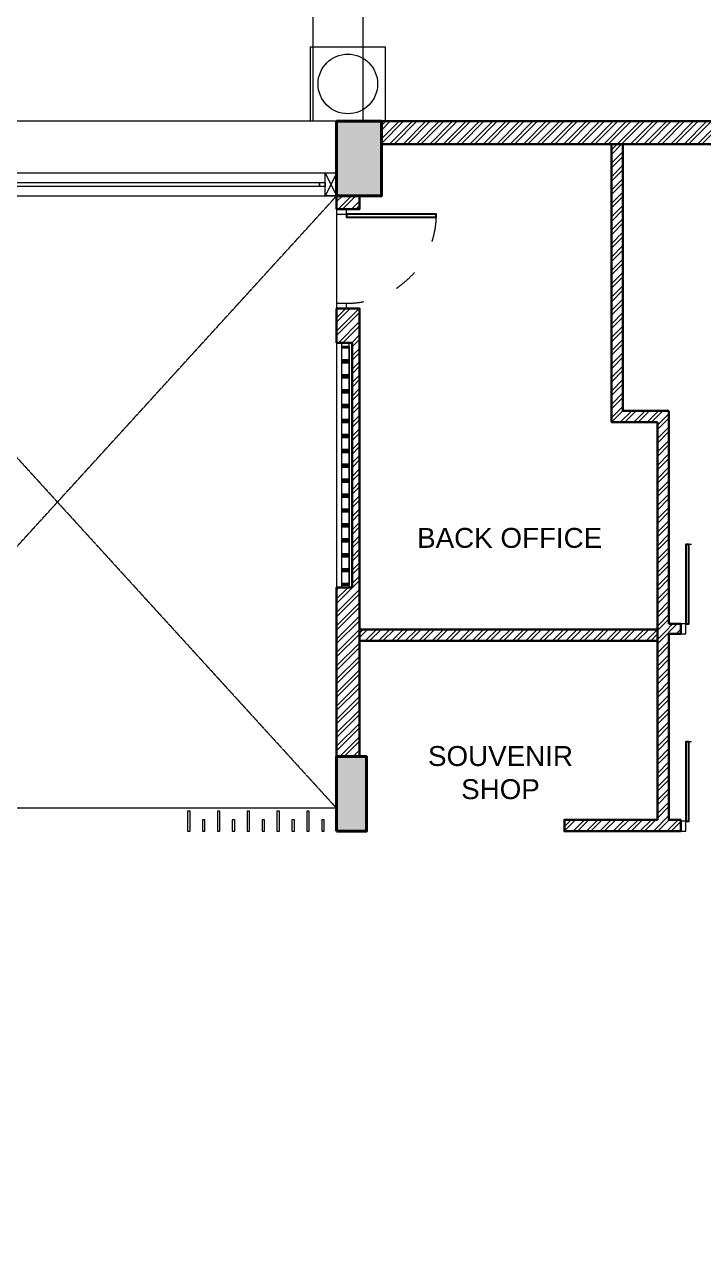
# Model space of a CAD drawing. Header units: millimetres. Extents: x 149548 to 2069915, y -1587483 to -1219800.
# Drawn here: x 1839794 to 1846626, y -1375062 to -1362693 of the extents above; entities that cross this region are included whole.
import ezdxf

# ---------------------------------------------------------------- set-up
doc = ezdxf.new("R2010")
doc.units = ezdxf.units.MM
doc.header["$MEASUREMENT"] = 0
for name, pattern in [('ACAD_ISO02W100', [15, 12, -3]), ('ACAD_ISO03W100', [30, 12, -18]), ('HIDDEN', [0.375, 0.25, -0.125])]:
    doc.linetypes.add(name, pattern=pattern)
for name, color, linetype, lineweight in [('BRICK WALL_MOFA', 8, 'Continuous', 30), ('CONCRETE_MOFA', 230, 'Continuous', 40), ('DIMENSION_MOFA', 62, 'HIDDEN', 15), ('DOOR FRAME_MOFA', 42, 'Continuous', 15), ('DOOR SWING_MOFA', 49, 'ACAD_ISO03W100', 5), ('ELEV_09_MOFA', 37, 'Continuous', 9), ('ELEV_15_MOFA', 31, 'Continuous', 15), ('ELEV_GRADE 2_MOFA', 37, 'Continuous', 9), ('OVERHEAD LINES_MOFA', 252, 'ACAD_ISO02W100', 9), ('PARTITION HIGH_MOFA', 215, 'Continuous', 15), ('TEXT_MOFA', 222, 'Continuous', 18)]:
    doc.layers.add(name, color=color, linetype=linetype, lineweight=lineweight)
for name, color, linetype, lineweight, true_color in [('DECK_MOFA', 7, 'Continuous', 5, 0x5a5148), ('HATCH SOLID_MOFA', 7, 'Continuous', 5, 0x9c9c9c), ('HATCH_LIGHT_MOFA', 7, 'Continuous', 5, 0x5b5b5b)]:
    doc.layers.add(name, color=color, linetype=linetype, lineweight=lineweight, true_color=true_color)
doc.layers.add('DOOR_MOFA', color=7, linetype='Continuous')
doc.layers.add('PATH HATCH-2', color=7, linetype='Continuous')
doc.layers.add('HATCH LIGHT_MOFA', color=7, linetype='Continuous', true_color=0xadadad)
doc.layers.add('WINDOW FRAME_MOFA', color=19, linetype='Continuous', lineweight=15, transparency=0.4)
doc.styles.add('1-100', font='arial.ttf', dxfattribs={"height": 400})
pattern_1 = [(45, (775405.53, -352668.9), (-67.351921, 67.351921), []), (45, (775450.43, -352668.9), (-67.351921, 67.351921), [])]
pattern_2 = [(270, (-48632.4, 25177.94), (698.5, -1e-13), [508, -190.5]), (360, (-48632.4, 25177.94), (2e-13, 698.5), [508, -190.5])]

# ---------------------------------------------------------------- blocks, each defined once
blk = doc.blocks.new('jaali-flat-21')
at = {"layer": 'HATCH LIGHT_MOFA'}
h = blk.add_hatch(color=256, dxfattribs=at)
h.dxf.hatch_style = 1
h.paths.add_polyline_path([(-37.5, 57.5), (-37.5, 42.5), (37.5, 42.5), (37.5, 57.5)])
h.paths.add_polyline_path([(-37.5, 192.5), (-37.5, 177.5), (37.5, 177.5), (37.5, 192.5)])
at = {"layer": 'PATH HATCH-2'}
h = blk.add_hatch(dxfattribs=at)
h.set_pattern_fill('ANGLE', color=256, scale=100, angle=270)
h.set_pattern_definition(pattern_2)
h.paths.add_polyline_path([(-37.5, 7.5), (-37.5, -7.5), (37.5, -7.5), (37.5, 7.5)])
h.paths.add_polyline_path([(-37.5, 192.5), (-37.5, 177.5), (37.5, 177.5), (37.5, 192.5)])
at = {"layer": 'PARTITION HIGH_MOFA'}
for p, q in [((-37.5, 192.5), (-37.5, 42.5)), ((37.5, 192.5), (37.5, 42.5))]:
    blk.add_line(p, q, dxfattribs=at)
for points in [[(-37.5, 192.5), (-37.5, 177.5), (37.5, 177.5), (37.5, 192.5)], [(-37.5, 57.5), (-37.5, 42.5), (37.5, 42.5), (37.5, 57.5)]]:
    blk.add_lwpolyline(points, close=True, dxfattribs=at)
blk = doc.blocks.new('jaali-flat-22')
at = {"layer": 'HATCH LIGHT_MOFA'}
h = blk.add_hatch(color=256, dxfattribs=at)
h.dxf.hatch_style = 1
h.paths.add_polyline_path([(-37.5, 57.5), (-37.5, 42.5), (37.5, 42.5), (37.5, 57.5)])
h.paths.add_polyline_path([(-37.5, 192.5), (-37.5, 177.5), (37.5, 177.5), (37.5, 192.5)])
at = {"layer": 'PATH HATCH-2'}
h = blk.add_hatch(dxfattribs=at)
h.set_pattern_fill('ANGLE', color=256, scale=100, angle=270)
h.set_pattern_definition(pattern_2)
h.paths.add_polyline_path([(-37.5, 7.5), (-37.5, -7.5), (37.5, -7.5), (37.5, 7.5)])
h.paths.add_polyline_path([(-37.5, 192.5), (-37.5, 177.5), (37.5, 177.5), (37.5, 192.5)])
at = {"layer": 'PARTITION HIGH_MOFA'}
for p, q in [((-37.5, 192.5), (-37.5, 42.5)), ((37.5, 192.5), (37.5, 42.5))]:
    blk.add_line(p, q, dxfattribs=at)
for points in [[(-37.5, 192.5), (-37.5, 177.5), (37.5, 177.5), (37.5, 192.5)], [(-37.5, 57.5), (-37.5, 42.5), (37.5, 42.5), (37.5, 57.5)]]:
    blk.add_lwpolyline(points, close=True, dxfattribs=at)
blk = doc.blocks.new('jaali-flat-23')
at = {"layer": 'HATCH LIGHT_MOFA'}
h = blk.add_hatch(color=256, dxfattribs=at)
h.dxf.hatch_style = 1
h.paths.add_polyline_path([(-37.5, 57.5), (-37.5, 42.5), (37.5, 42.5), (37.5, 57.5)])
h.paths.add_polyline_path([(-37.5, 192.5), (-37.5, 177.5), (37.5, 177.5), (37.5, 192.5)])
at = {"layer": 'PATH HATCH-2'}
h = blk.add_hatch(dxfattribs=at)
h.set_pattern_fill('ANGLE', color=256, scale=100, angle=270)
h.set_pattern_definition(pattern_2)
h.paths.add_polyline_path([(-37.5, 7.5), (-37.5, -7.5), (37.5, -7.5), (37.5, 7.5)])
h.paths.add_polyline_path([(-37.5, 192.5), (-37.5, 177.5), (37.5, 177.5), (37.5, 192.5)])
at = {"layer": 'PARTITION HIGH_MOFA'}
for p, q in [((-37.5, 192.5), (-37.5, 42.5)), ((37.5, 192.5), (37.5, 42.5))]:
    blk.add_line(p, q, dxfattribs=at)
for points in [[(-37.5, 192.5), (-37.5, 177.5), (37.5, 177.5), (37.5, 192.5)], [(-37.5, 57.5), (-37.5, 42.5), (37.5, 42.5), (37.5, 57.5)]]:
    blk.add_lwpolyline(points, close=True, dxfattribs=at)
blk = doc.blocks.new('jaali-flat-24')
at = {"layer": 'HATCH LIGHT_MOFA'}
h = blk.add_hatch(color=256, dxfattribs=at)
h.dxf.hatch_style = 1
h.paths.add_polyline_path([(-37.5, 57.5), (-37.5, 42.5), (37.5, 42.5), (37.5, 57.5)])
h.paths.add_polyline_path([(-37.5, 192.5), (-37.5, 177.5), (37.5, 177.5), (37.5, 192.5)])
at = {"layer": 'PATH HATCH-2'}
h = blk.add_hatch(dxfattribs=at)
h.set_pattern_fill('ANGLE', color=256, scale=100, angle=270)
h.set_pattern_definition(pattern_2)
h.paths.add_polyline_path([(-37.5, 7.5), (-37.5, -7.5), (37.5, -7.5), (37.5, 7.5)])
h.paths.add_polyline_path([(-37.5, 192.5), (-37.5, 177.5), (37.5, 177.5), (37.5, 192.5)])
at = {"layer": 'PARTITION HIGH_MOFA'}
for p, q in [((-37.5, 192.5), (-37.5, 42.5)), ((37.5, 192.5), (37.5, 42.5))]:
    blk.add_line(p, q, dxfattribs=at)
for points in [[(-37.5, 192.5), (-37.5, 177.5), (37.5, 177.5), (37.5, 192.5)], [(-37.5, 57.5), (-37.5, 42.5), (37.5, 42.5), (37.5, 57.5)]]:
    blk.add_lwpolyline(points, close=True, dxfattribs=at)
blk = doc.blocks.new('jaali-flat-25')
at = {"layer": 'HATCH LIGHT_MOFA'}
h = blk.add_hatch(color=256, dxfattribs=at)
h.dxf.hatch_style = 1
h.paths.add_polyline_path([(-37.5, 57.5), (-37.5, 42.5), (37.5, 42.5), (37.5, 57.5)])
h.paths.add_polyline_path([(-37.5, 192.5), (-37.5, 177.5), (37.5, 177.5), (37.5, 192.5)])
at = {"layer": 'PATH HATCH-2'}
h = blk.add_hatch(dxfattribs=at)
h.set_pattern_fill('ANGLE', color=256, scale=100, angle=270)
h.set_pattern_definition(pattern_2)
h.paths.add_polyline_path([(-37.5, 7.5), (-37.5, -7.5), (37.5, -7.5), (37.5, 7.5)])
h.paths.add_polyline_path([(-37.5, 192.5), (-37.5, 177.5), (37.5, 177.5), (37.5, 192.5)])
at = {"layer": 'PARTITION HIGH_MOFA'}
for p, q in [((-37.5, 192.5), (-37.5, 42.5)), ((37.5, 192.5), (37.5, 42.5))]:
    blk.add_line(p, q, dxfattribs=at)
for points in [[(-37.5, 192.5), (-37.5, 177.5), (37.5, 177.5), (37.5, 192.5)], [(-37.5, 57.5), (-37.5, 42.5), (37.5, 42.5), (37.5, 57.5)]]:
    blk.add_lwpolyline(points, close=True, dxfattribs=at)
blk = doc.blocks.new('jaali-flat-26')
at = {"layer": 'HATCH LIGHT_MOFA'}
h = blk.add_hatch(color=256, dxfattribs=at)
h.dxf.hatch_style = 1
h.paths.add_polyline_path([(-37.5, 57.5), (-37.5, 42.5), (37.5, 42.5), (37.5, 57.5)])
h.paths.add_polyline_path([(-37.5, 192.5), (-37.5, 177.5), (37.5, 177.5), (37.5, 192.5)])
at = {"layer": 'PATH HATCH-2'}
h = blk.add_hatch(dxfattribs=at)
h.set_pattern_fill('ANGLE', color=256, scale=100, angle=270)
h.set_pattern_definition(pattern_2)
h.paths.add_polyline_path([(-37.5, 7.5), (-37.5, -7.5), (37.5, -7.5), (37.5, 7.5)])
h.paths.add_polyline_path([(-37.5, 192.5), (-37.5, 177.5), (37.5, 177.5), (37.5, 192.5)])
at = {"layer": 'PARTITION HIGH_MOFA'}
for p, q in [((-37.5, 192.5), (-37.5, 42.5)), ((37.5, 192.5), (37.5, 42.5))]:
    blk.add_line(p, q, dxfattribs=at)
for points in [[(-37.5, 192.5), (-37.5, 177.5), (37.5, 177.5), (37.5, 192.5)], [(-37.5, 57.5), (-37.5, 42.5), (37.5, 42.5), (37.5, 57.5)]]:
    blk.add_lwpolyline(points, close=True, dxfattribs=at)
blk = doc.blocks.new('jaali-flat-27')
at = {"layer": 'HATCH LIGHT_MOFA'}
h = blk.add_hatch(color=256, dxfattribs=at)
h.dxf.hatch_style = 1
h.paths.add_polyline_path([(-37.5, 57.5), (-37.5, 42.5), (37.5, 42.5), (37.5, 57.5)])
h.paths.add_polyline_path([(-37.5, 192.5), (-37.5, 177.5), (37.5, 177.5), (37.5, 192.5)])
at = {"layer": 'PATH HATCH-2'}
h = blk.add_hatch(dxfattribs=at)
h.set_pattern_fill('ANGLE', color=256, scale=100, angle=270)
h.set_pattern_definition(pattern_2)
h.paths.add_polyline_path([(-37.5, 7.5), (-37.5, -7.5), (37.5, -7.5), (37.5, 7.5)])
h.paths.add_polyline_path([(-37.5, 192.5), (-37.5, 177.5), (37.5, 177.5), (37.5, 192.5)])
at = {"layer": 'PARTITION HIGH_MOFA'}
for p, q in [((-37.5, 192.5), (-37.5, 42.5)), ((37.5, 192.5), (37.5, 42.5))]:
    blk.add_line(p, q, dxfattribs=at)
for points in [[(-37.5, 192.5), (-37.5, 177.5), (37.5, 177.5), (37.5, 192.5)], [(-37.5, 57.5), (-37.5, 42.5), (37.5, 42.5), (37.5, 57.5)]]:
    blk.add_lwpolyline(points, close=True, dxfattribs=at)
blk = doc.blocks.new('jaali-flat-28')
at = {"layer": 'HATCH LIGHT_MOFA'}
h = blk.add_hatch(color=256, dxfattribs=at)
h.dxf.hatch_style = 1
h.paths.add_polyline_path([(-37.5, 57.5), (-37.5, 42.5), (37.5, 42.5), (37.5, 57.5)])
h.paths.add_polyline_path([(-37.5, 192.5), (-37.5, 177.5), (37.5, 177.5), (37.5, 192.5)])
at = {"layer": 'PATH HATCH-2'}
h = blk.add_hatch(dxfattribs=at)
h.set_pattern_fill('ANGLE', color=256, scale=100, angle=270)
h.set_pattern_definition(pattern_2)
h.paths.add_polyline_path([(-37.5, 7.5), (-37.5, -7.5), (37.5, -7.5), (37.5, 7.5)])
h.paths.add_polyline_path([(-37.5, 192.5), (-37.5, 177.5), (37.5, 177.5), (37.5, 192.5)])
at = {"layer": 'PARTITION HIGH_MOFA'}
for p, q in [((-37.5, 192.5), (-37.5, 42.5)), ((37.5, 192.5), (37.5, 42.5))]:
    blk.add_line(p, q, dxfattribs=at)
for points in [[(-37.5, 192.5), (-37.5, 177.5), (37.5, 177.5), (37.5, 192.5)], [(-37.5, 57.5), (-37.5, 42.5), (37.5, 42.5), (37.5, 57.5)]]:
    blk.add_lwpolyline(points, close=True, dxfattribs=at)
blk = doc.blocks.new('jaali-flat-29')
at = {"layer": 'HATCH LIGHT_MOFA'}
h = blk.add_hatch(color=256, dxfattribs=at)
h.dxf.hatch_style = 1
h.paths.add_polyline_path([(-37.5, 57.5), (-37.5, 42.5), (37.5, 42.5), (37.5, 57.5)])
h.paths.add_polyline_path([(-37.5, 192.5), (-37.5, 177.5), (37.5, 177.5), (37.5, 192.5)])
at = {"layer": 'PATH HATCH-2'}
h = blk.add_hatch(dxfattribs=at)
h.set_pattern_fill('ANGLE', color=256, scale=100, angle=270)
h.set_pattern_definition(pattern_2)
h.paths.add_polyline_path([(-37.5, 7.5), (-37.5, -7.5), (37.5, -7.5), (37.5, 7.5)])
h.paths.add_polyline_path([(-37.5, 192.5), (-37.5, 177.5), (37.5, 177.5), (37.5, 192.5)])
at = {"layer": 'PARTITION HIGH_MOFA'}
for p, q in [((-37.5, 192.5), (-37.5, 42.5)), ((37.5, 192.5), (37.5, 42.5))]:
    blk.add_line(p, q, dxfattribs=at)
for points in [[(-37.5, 192.5), (-37.5, 177.5), (37.5, 177.5), (37.5, 192.5)], [(-37.5, 57.5), (-37.5, 42.5), (37.5, 42.5), (37.5, 57.5)]]:
    blk.add_lwpolyline(points, close=True, dxfattribs=at)
blk = doc.blocks.new('jaali-flat-30')
at = {"layer": 'HATCH LIGHT_MOFA'}
h = blk.add_hatch(color=256, dxfattribs=at)
h.dxf.hatch_style = 1
h.paths.add_polyline_path([(-37.5, 57.5), (-37.5, 42.5), (37.5, 42.5), (37.5, 57.5)])
h.paths.add_polyline_path([(-37.5, 192.5), (-37.5, 177.5), (37.5, 177.5), (37.5, 192.5)])
at = {"layer": 'PATH HATCH-2'}
h = blk.add_hatch(dxfattribs=at)
h.set_pattern_fill('ANGLE', color=256, scale=100, angle=270)
h.set_pattern_definition(pattern_2)
h.paths.add_polyline_path([(-37.5, 7.5), (-37.5, -7.5), (37.5, -7.5), (37.5, 7.5)])
h.paths.add_polyline_path([(-37.5, 192.5), (-37.5, 177.5), (37.5, 177.5), (37.5, 192.5)])
at = {"layer": 'PARTITION HIGH_MOFA'}
for p, q in [((-37.5, 192.5), (-37.5, 42.5)), ((37.5, 192.5), (37.5, 42.5))]:
    blk.add_line(p, q, dxfattribs=at)
for points in [[(-37.5, 192.5), (-37.5, 177.5), (37.5, 177.5), (37.5, 192.5)], [(-37.5, 57.5), (-37.5, 42.5), (37.5, 42.5), (37.5, 57.5)]]:
    blk.add_lwpolyline(points, close=True, dxfattribs=at)
blk = doc.blocks.new('jaali-flat-31')
at = {"layer": 'HATCH LIGHT_MOFA'}
h = blk.add_hatch(color=256, dxfattribs=at)
h.dxf.hatch_style = 1
h.paths.add_polyline_path([(-37.5, 57.5), (-37.5, 42.5), (37.5, 42.5), (37.5, 57.5)])
h.paths.add_polyline_path([(-37.5, 192.5), (-37.5, 177.5), (37.5, 177.5), (37.5, 192.5)])
at = {"layer": 'PATH HATCH-2'}
h = blk.add_hatch(dxfattribs=at)
h.set_pattern_fill('ANGLE', color=256, scale=100, angle=270)
h.set_pattern_definition(pattern_2)
h.paths.add_polyline_path([(-37.5, 7.5), (-37.5, -7.5), (37.5, -7.5), (37.5, 7.5)])
h.paths.add_polyline_path([(-37.5, 192.5), (-37.5, 177.5), (37.5, 177.5), (37.5, 192.5)])
at = {"layer": 'PARTITION HIGH_MOFA'}
for p, q in [((-37.5, 192.5), (-37.5, 42.5)), ((37.5, 192.5), (37.5, 42.5))]:
    blk.add_line(p, q, dxfattribs=at)
for points in [[(-37.5, 192.5), (-37.5, 177.5), (37.5, 177.5), (37.5, 192.5)], [(-37.5, 57.5), (-37.5, 42.5), (37.5, 42.5), (37.5, 57.5)]]:
    blk.add_lwpolyline(points, close=True, dxfattribs=at)
blk = doc.blocks.new('jaali-flat-32')
at = {"layer": 'HATCH LIGHT_MOFA'}
h = blk.add_hatch(color=256, dxfattribs=at)
h.dxf.hatch_style = 1
h.paths.add_polyline_path([(-37.5, 57.5), (-37.5, 42.5), (37.5, 42.5), (37.5, 57.5)])
h.paths.add_polyline_path([(-37.5, 192.5), (-37.5, 177.5), (37.5, 177.5), (37.5, 192.5)])
at = {"layer": 'PATH HATCH-2'}
h = blk.add_hatch(dxfattribs=at)
h.set_pattern_fill('ANGLE', color=256, scale=100, angle=270)
h.set_pattern_definition(pattern_2)
h.paths.add_polyline_path([(-37.5, 7.5), (-37.5, -7.5), (37.5, -7.5), (37.5, 7.5)])
h.paths.add_polyline_path([(-37.5, 192.5), (-37.5, 177.5), (37.5, 177.5), (37.5, 192.5)])
at = {"layer": 'PARTITION HIGH_MOFA'}
for p, q in [((-37.5, 192.5), (-37.5, 42.5)), ((37.5, 192.5), (37.5, 42.5))]:
    blk.add_line(p, q, dxfattribs=at)
for points in [[(-37.5, 192.5), (-37.5, 177.5), (37.5, 177.5), (37.5, 192.5)], [(-37.5, 57.5), (-37.5, 42.5), (37.5, 42.5), (37.5, 57.5)]]:
    blk.add_lwpolyline(points, close=True, dxfattribs=at)
blk = doc.blocks.new('jaali-flat-33')
at = {"layer": 'HATCH LIGHT_MOFA'}
h = blk.add_hatch(color=256, dxfattribs=at)
h.dxf.hatch_style = 1
h.paths.add_polyline_path([(-37.5, 57.5), (-37.5, 42.5), (37.5, 42.5), (37.5, 57.5)])
h.paths.add_polyline_path([(-37.5, 192.5), (-37.5, 177.5), (37.5, 177.5), (37.5, 192.5)])
at = {"layer": 'PATH HATCH-2'}
h = blk.add_hatch(dxfattribs=at)
h.set_pattern_fill('ANGLE', color=256, scale=100, angle=270)
h.set_pattern_definition(pattern_2)
h.paths.add_polyline_path([(-37.5, 7.5), (-37.5, -7.5), (37.5, -7.5), (37.5, 7.5)])
h.paths.add_polyline_path([(-37.5, 192.5), (-37.5, 177.5), (37.5, 177.5), (37.5, 192.5)])
at = {"layer": 'PARTITION HIGH_MOFA'}
for p, q in [((-37.5, 192.5), (-37.5, 42.5)), ((37.5, 192.5), (37.5, 42.5))]:
    blk.add_line(p, q, dxfattribs=at)
for points in [[(-37.5, 192.5), (-37.5, 177.5), (37.5, 177.5), (37.5, 192.5)], [(-37.5, 57.5), (-37.5, 42.5), (37.5, 42.5), (37.5, 57.5)]]:
    blk.add_lwpolyline(points, close=True, dxfattribs=at)
blk = doc.blocks.new('jaali-flat-34')
at = {"layer": 'HATCH LIGHT_MOFA'}
h = blk.add_hatch(color=256, dxfattribs=at)
h.dxf.hatch_style = 1
h.paths.add_polyline_path([(-37.5, 57.5), (-37.5, 42.5), (37.5, 42.5), (37.5, 57.5)])
h.paths.add_polyline_path([(-37.5, 192.5), (-37.5, 177.5), (37.5, 177.5), (37.5, 192.5)])
at = {"layer": 'PATH HATCH-2'}
h = blk.add_hatch(dxfattribs=at)
h.set_pattern_fill('ANGLE', color=256, scale=100, angle=270)
h.set_pattern_definition(pattern_2)
h.paths.add_polyline_path([(-37.5, 7.5), (-37.5, -7.5), (37.5, -7.5), (37.5, 7.5)])
h.paths.add_polyline_path([(-37.5, 192.5), (-37.5, 177.5), (37.5, 177.5), (37.5, 192.5)])
at = {"layer": 'PARTITION HIGH_MOFA'}
for p, q in [((-37.5, 192.5), (-37.5, 42.5)), ((37.5, 192.5), (37.5, 42.5))]:
    blk.add_line(p, q, dxfattribs=at)
for points in [[(-37.5, 192.5), (-37.5, 177.5), (37.5, 177.5), (37.5, 192.5)], [(-37.5, 57.5), (-37.5, 42.5), (37.5, 42.5), (37.5, 57.5)]]:
    blk.add_lwpolyline(points, close=True, dxfattribs=at)
blk = doc.blocks.new('jaali-flat-35')
at = {"layer": 'HATCH LIGHT_MOFA'}
h = blk.add_hatch(color=256, dxfattribs=at)
h.dxf.hatch_style = 1
h.paths.add_polyline_path([(-37.5, 57.5), (-37.5, 42.5), (37.5, 42.5), (37.5, 57.5)])
h.paths.add_polyline_path([(-37.5, 192.5), (-37.5, 177.5), (37.5, 177.5), (37.5, 192.5)])
at = {"layer": 'PATH HATCH-2'}
h = blk.add_hatch(dxfattribs=at)
h.set_pattern_fill('ANGLE', color=256, scale=100, angle=270)
h.set_pattern_definition(pattern_2)
h.paths.add_polyline_path([(-37.5, 7.5), (-37.5, -7.5), (37.5, -7.5), (37.5, 7.5)])
h.paths.add_polyline_path([(-37.5, 192.5), (-37.5, 177.5), (37.5, 177.5), (37.5, 192.5)])
at = {"layer": 'PARTITION HIGH_MOFA'}
for p, q in [((-37.5, 192.5), (-37.5, 42.5)), ((37.5, 192.5), (37.5, 42.5))]:
    blk.add_line(p, q, dxfattribs=at)
for points in [[(-37.5, 192.5), (-37.5, 177.5), (37.5, 177.5), (37.5, 192.5)], [(-37.5, 57.5), (-37.5, 42.5), (37.5, 42.5), (37.5, 57.5)]]:
    blk.add_lwpolyline(points, close=True, dxfattribs=at)
blk = doc.blocks.new('jaali-flat-36')
at = {"layer": 'HATCH LIGHT_MOFA'}
h = blk.add_hatch(color=256, dxfattribs=at)
h.dxf.hatch_style = 1
h.paths.add_polyline_path([(-37.5, 57.5), (-37.5, 42.5), (37.5, 42.5), (37.5, 57.5)])
h.paths.add_polyline_path([(-37.5, 192.5), (-37.5, 177.5), (37.5, 177.5), (37.5, 192.5)])
at = {"layer": 'PATH HATCH-2'}
h = blk.add_hatch(dxfattribs=at)
h.set_pattern_fill('ANGLE', color=256, scale=100, angle=270)
h.set_pattern_definition(pattern_2)
h.paths.add_polyline_path([(-37.5, 7.5), (-37.5, -7.5), (37.5, -7.5), (37.5, 7.5)])
h.paths.add_polyline_path([(-37.5, 192.5), (-37.5, 177.5), (37.5, 177.5), (37.5, 192.5)])
at = {"layer": 'PARTITION HIGH_MOFA'}
for p, q in [((-37.5, 192.5), (-37.5, 42.5)), ((37.5, 192.5), (37.5, 42.5))]:
    blk.add_line(p, q, dxfattribs=at)
for points in [[(-37.5, 192.5), (-37.5, 177.5), (37.5, 177.5), (37.5, 192.5)], [(-37.5, 57.5), (-37.5, 42.5), (37.5, 42.5), (37.5, 57.5)]]:
    blk.add_lwpolyline(points, close=True, dxfattribs=at)
blk = doc.blocks.new('AL FRAME 50X100_MOFA^-flat-19')
at = {"layer": 'WINDOW FRAME_MOFA'}
for p, q in [((0, 247.25), (-115, 17.25)), ((0, 17.25), (-115, 247.25))]:
    blk.add_line(p, q, dxfattribs=at)
blk.add_lwpolyline([(0, 247.25), (0, 17.25), (-115, 17.25), (-115, 247.25)], close=True, dxfattribs=at)
blk = doc.blocks.new('*U229')
at = {"layer": 'ELEV_GRADE 2_MOFA'}
blk.add_lwpolyline([(-11049, -6753), (-11107, -6753), (-11107, -6712), (-11049, -6712)], close=True, dxfattribs=at)
at = {"layer": 'WINDOW FRAME_MOFA'}
for points in [[(-11049, -6618), (-16439, -6618), (-16554, -6618), (-16554, -6848), (-16439, -6848), (-11049, -6848)], [(-16554, -6618), (-16439, -6848), (-16439, -6618), (-16554, -6848)], [(-16382, -6712), (-11107, -6712), (-11107, -6753), (-16382, -6753)]]:
    blk.add_lwpolyline(points, dxfattribs=at)
blk.add_lwpolyline([(-16382, -6753), (-16439, -6753), (-16439, -6712), (-16382, -6712)], close=True, dxfattribs=at)
at = {"layer": 'DIMENSION_MOFA'}
blk.add_blockref('AL FRAME 50X100_MOFA^-flat-19', (-10934, -6865), dxfattribs=at)
blk = doc.blocks.new('*U231')
at = {"layer": 'DOOR FRAME_MOFA'}
for points in [[(0, 50), (50, 50), (50, 150), (0, 150)], [(850, 50), (900, 50), (900, 150), (850, 150)]]:
    blk.add_lwpolyline(points, close=True, dxfattribs=at)
at = {"layer": 'DOOR SWING_MOFA', "ltscale": 20}
blk.add_arc((48, 149), 802, 0.0467, 87.2469, dxfattribs=at)
at = {"layer": 'DOOR_MOFA'}
blk.add_lwpolyline([(50, 150), (80, 150), (80, 950), (50, 950)], close=True, dxfattribs=at)
blk = doc.blocks.new('*U232')
at = {"layer": 'DOOR FRAME_MOFA'}
for points in [[(0, 50), (50, 50), (50, -50), (0, -50)], [(950, 50), (1000, 50), (1000, -50), (950, -50)]]:
    blk.add_lwpolyline(points, close=True, dxfattribs=at)
at = {"layer": 'DOOR SWING_MOFA', "ltscale": 20}
blk.add_arc((48, -49), 902, 272.7531, 359.9533, dxfattribs=at)
at = {"layer": 'DOOR_MOFA'}
blk.add_lwpolyline([(50, -50), (80, -50), (80, -950), (50, -950)], close=True, dxfattribs=at)

msp = doc.modelspace()

# ---------------------------------------------------------------- hatches: boundary and pattern name
at = {"layer": 'HATCH SOLID_MOFA', "transparency": 33554687}
h = msp.add_hatch(dxfattribs=at)
h.set_pattern_fill('ANSI32', color=256, scale=10)
h.set_pattern_definition(pattern_1)
h.paths.add_polyline_path([(1847718.38, -1363665.37), (1847718.38, -1363895.37), (1851824.52, -1363895.37), (1851824.52, -1363665.37)])
h.paths.add_polyline_path([(1843384.52, -1363895.37), (1847268.38, -1363895.37), (1847268.38, -1363665.37), (1847190.82, -1363665.37), (1843384.52, -1363665.37)])
at = {"layer": 'HATCH SOLID_MOFA'}
h = msp.add_hatch(dxfattribs=at)
h.set_pattern_fill('ANSI32', color=256, scale=10)
h.set_pattern_definition(pattern_1)
h.paths.add_polyline_path([(1846397.38, -1370690.37), (1846278.87, -1370690.37), (1846278.87, -1366577.82), (1845814.23, -1366577.82), (1845814.23, -1363895.37), (1845699.23, -1363895.37), (1845699.23, -1366692.82), (1846163.87, -1366692.82), (1846163.87, -1370690.37), (1845226.52, -1370690.37), (1845226.52, -1370805.37), (1846163.87, -1370805.37), (1846397.38, -1370805.37)])
at = {"layer": 'HATCH SOLID_MOFA', "transparency": 33554687}
h = msp.add_hatch(dxfattribs=at)
h.set_pattern_fill('ANSI32', color=256, scale=10)
h.set_pattern_definition(pattern_1)
h.paths.add_polyline_path([(1842934.52, -1364549.2), (1843164.52, -1364549.2), (1843164.52, -1364415.37), (1842934.52, -1364415.37)])
at = {"layer": 'HATCH SOLID_MOFA'}
h = msp.add_hatch(dxfattribs=at)
h.set_pattern_fill('ANSI32', color=256, scale=10)
h.set_pattern_definition(pattern_1)
h.paths.add_polyline_path([(1843164.52, -1365549.2), (1842934.52, -1365549.2), (1842934.52, -1365892.48), (1843089.52, -1365892.48), (1843089.52, -1368353.26), (1842934.52, -1368353.26), (1842934.52, -1370055.37), (1843164.52, -1370055.37)])
h = msp.add_hatch(dxfattribs=at)
h.set_pattern_fill('ANSI32', color=256, scale=10)
h.set_pattern_definition([(45, (2013803.42, -2020405.47), (-67.351921, 67.351921), []), (45, (2013848.32, -2020405.47), (-67.351921, 67.351921), [])])
h.paths.add_polyline_path([(1843164.52, -1368775.37), (1846163.87, -1368775.37), (1846163.87, -1368890.37), (1843164.52, -1368890.37)])
h = msp.add_hatch(dxfattribs=at)
h.set_pattern_fill('ANSI32', color=256, scale=10)
h.set_pattern_definition([(45, (2016917.76, -2087029.86), (-67.351921, 67.351921), []), (45, (2016962.66, -2087029.86), (-67.351921, 67.351921), [])])
h.paths.add_polyline_path([(1846278.87, -1368720.78), (1846397.38, -1368720.78), (1846397.38, -1368820.78), (1846278.87, -1368820.78)])
at = {"layer": 'HATCH_LIGHT_MOFA'}
h = msp.add_hatch(color=256, dxfattribs=at)
h.dxf.hatch_style = 1
h.paths.add_polyline_path([(1822834.52, -1363895.37), (1822834.52, -1365165.37), (1822604.52, -1365165.37), (1822604.52, -1363665.37), (1824104.52, -1363665.37), (1824104.52, -1363895.37)])
h.paths.add_polyline_path([(1842934.52, -1380785.37), (1843164.52, -1380785.37), (1843164.52, -1384010.37), (1842934.52, -1384010.37)])
h.paths.add_polyline_path([(1834564.52, -1380785.37), (1834794.52, -1380785.37), (1834794.52, -1384010.37), (1834564.52, -1384010.37)])
h.paths.add_polyline_path([(1878494.52, -1363665.37), (1878724.52, -1363665.37), (1878724.52, -1366125.37), (1878494.52, -1366125.37)])
h.paths.add_polyline_path([(1860494.52, -1370055.37), (1860945.08, -1370055.37), (1860945.08, -1370805.37), (1860494.52, -1370805.37)])
h.paths.add_polyline_path([(1860494.52, -1363665.37), (1860944.52, -1363665.37), (1860944.52, -1364415.37), (1860494.52, -1364415.37)])
h.paths.add_polyline_path([(1847268.38, -1363665.37), (1847718.38, -1363665.37), (1847718.38, -1364415.37), (1847268.38, -1364415.37)])
h.paths.add_polyline_path([(1860494.52, -1381275.37), (1860494.52, -1382025.37), (1860944.52, -1382025.37), (1860944.52, -1381275.37)])
h.paths.add_polyline_path([(1870054.52, -1363665.37), (1869604.52, -1363665.37), (1869604.52, -1364415.37), (1870054.52, -1364415.37)])
h.paths.add_polyline_path([(1870054.52, -1382025.37), (1869604.52, -1382025.37), (1869604.52, -1381275.37), (1870054.52, -1381275.37)])
h.paths.add_polyline_path([(1836864.52, -1363665.37), (1837314.52, -1363665.37), (1837314.52, -1364415.37), (1836864.52, -1364415.37)])
h.paths.add_polyline_path([(1827644.52, -1370485.37), (1828094.52, -1370485.37), (1828094.52, -1371235.37), (1827644.52, -1371235.37)])
h.paths.add_polyline_path([(1842934.52, -1363665.37), (1843384.52, -1363665.37), (1843384.52, -1364415.37), (1842934.52, -1364415.37)])
h.paths.add_polyline_path([(1851824.52, -1363665.37), (1852274.52, -1363665.37), (1852274.52, -1364415.37), (1851824.52, -1364415.37)])
h.paths.add_polyline_path([(1827864.52, -1363665.37), (1828314.52, -1363665.37), (1828314.52, -1364415.37), (1827864.52, -1364415.37)])
h.paths.add_polyline_path([(1852274.52, -1382025.37), (1851824.52, -1382025.37), (1851824.52, -1381275.37), (1852274.52, -1381275.37)])
h.paths.add_polyline_path([(1836864.52, -1375340.37), (1837314.52, -1375340.37), (1837314.52, -1376090.37), (1836864.52, -1376090.37)])
h.paths.add_polyline_path([(1827864.52, -1383260.37), (1828314.52, -1383260.37), (1828314.52, -1384010.37), (1827864.52, -1384010.37)])
h.paths.add_polyline_path([(1842934.52, -1375340.37), (1843384.52, -1375340.37), (1843384.52, -1376090.37), (1842934.52, -1376090.37)])
h.paths.add_polyline_path([(1827644.52, -1375040.37), (1828094.52, -1375040.37), (1828094.52, -1375790.37), (1827644.52, -1375790.37)], flags=17)
h.paths.add_polyline_path([(1851824.52, -1375340.37), (1852274.52, -1375340.37), (1852274.52, -1376090.37), (1851824.52, -1376090.37)])
h.paths.add_polyline_path([(1860494.52, -1375340.37), (1860944.52, -1375340.37), (1860944.52, -1376090.37), (1860494.52, -1376090.37)])
h.paths.add_polyline_path([(1869604.52, -1370055.37), (1870054.52, -1370055.37), (1870054.52, -1370805.37), (1869604.52, -1370805.37)])
h.paths.add_polyline_path([(1851824.52, -1370055.37), (1852274.52, -1370055.37), (1852274.52, -1370805.37), (1851824.52, -1370805.37)])
h.paths.add_polyline_path([(1869604.65, -1375340.37), (1870054.52, -1375340.37), (1870054.52, -1376090.37), (1869604.65, -1376090.37)])
h.paths.add_polyline_path([(1878494.49, -1370055.37), (1878869.52, -1370055.37), (1878869.52, -1370805.37), (1878494.49, -1370805.37)])
h.paths.add_polyline_path([(1878494.52, -1381275.37), (1878869.52, -1381275.37), (1878869.52, -1382025.37), (1878494.52, -1382025.37)])
h.paths.add_polyline_path([(1878494.52, -1375340.37), (1878869.52, -1375340.37), (1878869.52, -1376090.37), (1878494.52, -1376090.37)])
h.paths.add_polyline_path([(1833864.52, -1363665.37), (1834164.52, -1363665.37), (1834164.52, -1364415.37), (1833864.52, -1364415.37)])
h.paths.add_polyline_path([(1831314.52, -1363665.37), (1831614.52, -1363665.37), (1831614.52, -1364415.37), (1831314.52, -1364415.37)])
h.paths.add_polyline_path([(1827494.52, -1369030.37), (1828094.52, -1369030.37), (1828094.52, -1369330.37), (1827494.52, -1369330.37)])
h.paths.add_polyline_path([(1880894.52, -1365375.37), (1881124.52, -1365375.37), (1881124.52, -1366125.37), (1880894.52, -1366125.37)])
h.paths.add_polyline_path([(1880894.52, -1363665.37), (1881124.52, -1363665.37), (1881124.52, -1364415.37), (1880894.52, -1364415.37)])
h.paths.add_polyline_path([(1883294.52, -1378567.27), (1883524.52, -1378567.27), (1883524.52, -1379167.27), (1883294.52, -1379167.27)])
h.paths.add_polyline_path([(1883294.52, -1363665.37), (1883524.52, -1363665.37), (1883524.52, -1364265.37), (1883294.52, -1364265.37)])
h.paths.add_polyline_path([(1883294.52, -1381425.37), (1883524.52, -1381425.37), (1883524.52, -1382025.37), (1883294.52, -1382025.37)])
h.paths.add_polyline_path([(1883294.52, -1375340.37), (1883524.52, -1375340.37), (1883524.52, -1375940.37), (1883294.52, -1375940.37)])
h.paths.add_polyline_path([(1836714.52, -1385995.37), (1837314.52, -1385995.37), (1837314.52, -1386225.37), (1836714.52, -1386225.37)])
h.paths.add_polyline_path([(1842564.52, -1385995.37), (1843164.52, -1385995.37), (1843164.52, -1386225.37), (1842564.52, -1386225.37)])
h.paths.add_polyline_path([(1834564.52, -1385995.37), (1835164.52, -1385995.37), (1835164.52, -1386225.37), (1834564.52, -1386225.37)])
h.paths.add_polyline_path([(1827864.52, -1379155.17), (1828094.52, -1379155.17), (1828094.52, -1379755.17), (1827864.52, -1379755.17)])
h.paths.add_polyline_path([(1883294.52, -1365525.37), (1883524.52, -1365525.37), (1883524.52, -1366125.39), (1883294.52, -1366125.39)])
h.paths.add_polyline_path([(1837084.52, -1383410.37), (1837314.52, -1383410.37), (1837314.52, -1384010.37), (1837084.52, -1384010.37)])
h.paths.add_polyline_path([(1840414.52, -1385995.37), (1841014.52, -1385995.37), (1841014.52, -1386225.37), (1840414.52, -1386225.37)])
h.paths.add_polyline_path([(1883294.52, -1370205.37), (1883524.52, -1370205.37), (1883524.52, -1370805.37), (1883294.52, -1370805.37)])
h.paths.add_polyline_path([(1878494.52, -1378567.27), (1878724.52, -1378567.27), (1878724.52, -1379167.27), (1878494.52, -1379167.27)])
h.paths.add_polyline_path([(1824334.52, -1369030.37), (1824564.52, -1369030.37), (1824564.52, -1369630.37), (1824334.52, -1369630.37)])
h.paths.add_polyline_path([(1824334.52, -1370635.37), (1824564.52, -1370635.37), (1824564.52, -1371235.37), (1824334.52, -1371235.37)])
h.paths.add_polyline_path([(1840414.52, -1383410.37), (1841014.52, -1383410.37), (1841014.52, -1383640.37), (1840414.52, -1383640.37)])
h.paths.add_polyline_path([(1822604.4, -1369030.37), (1822834.52, -1369030.37), (1822834.52, -1369480.37), (1822604.4, -1369480.37)])
h.paths.add_polyline_path([(1822604.52, -1370785.37), (1822834.52, -1370785.37), (1822834.52, -1371235.37), (1822604.52, -1371235.37)])
h.paths.add_polyline_path([(1831614.52, -1370205.37), (1831314.52, -1370205.37), (1831314.52, -1370805.37), (1831614.52, -1370805.37)])
h.paths.add_polyline_path([(1833864.52, -1370205.37), (1834164.52, -1370205.37), (1834164.52, -1370805.37), (1833864.52, -1370805.37)])
h.paths.add_polyline_path([(1842934.52, -1370805.37), (1843234.52, -1370805.37), (1843234.52, -1370055.37), (1842934.52, -1370055.37)])
h.paths.add_polyline_path([(1837084.45, -1370055.37), (1837314.52, -1370055.37), (1837314.52, -1370805.37), (1837084.45, -1370805.37)])

# ---------------------------------------------------------------- linework, layer by layer
at = {"layer": 'BRICK WALL_MOFA'}
for p, q in [((1845699.23, -1366692.82), (1845699.23, -1363895.37)), ((1845814.23, -1363895.37), (1845814.23, -1366577.82)), ((1845814.23, -1366577.82), (1846278.87, -1366577.82)), ((1846278.87, -1366577.82), (1846278.87, -1368720.78)), ((1846163.87, -1366692.82), (1845699.23, -1366692.82)), ((1846163.87, -1370690.37), (1846163.87, -1366692.82)), ((1846278.87, -1368820.78), (1846278.87, -1370690.37)), ((1846278.87, -1370690.37), (1846397.38, -1370690.37)), ((1846397.38, -1370690.37), (1846397.38, -1370805.37)), ((1846397.38, -1370805.37), (1846163.87, -1370805.37))]:
    msp.add_line(p, q, dxfattribs=at)
for points in [[(1843384.52, -1363895.37), (1847268.38, -1363895.37), (1847268.38, -1363665.37), (1843384.52, -1363665.37)], [(1843164.52, -1364415.37), (1843164.52, -1364549.2), (1842934.52, -1364549.2), (1842934.52, -1364415.37)], [(1843164.52, -1370055.37), (1843164.52, -1365549.2), (1842934.52, -1365549.2), (1842934.52, -1365892.48), (1843089.52, -1365892.48), (1843089.52, -1368353.26), (1842934.52, -1368353.26), (1842934.52, -1370055.37)]]:
    msp.add_lwpolyline(points, close=True, dxfattribs=at)
for points in [[(1843164.52, -1368775.37), (1846163.87, -1368775.37)], [(1846278.87, -1368820.78), (1846397.38, -1368820.78), (1846397.38, -1368720.78), (1846278.87, -1368720.78)], [(1846163.87, -1368890.37), (1843164.52, -1368890.37)], [(1846163.87, -1370690.37), (1845226.52, -1370690.37), (1845226.52, -1370805.37), (1846163.87, -1370805.37)]]:
    msp.add_lwpolyline(points, dxfattribs=at)
at = {"layer": 'CONCRETE_MOFA'}
for points in [[(1842934.52, -1363665.37), (1843384.52, -1363665.37), (1843384.52, -1364415.37), (1842934.52, -1364415.37)], [(1842934.52, -1370805.37), (1843234.52, -1370805.37), (1843234.52, -1370055.37), (1842934.52, -1370055.37)]]:
    msp.add_lwpolyline(points, close=True, dxfattribs=at)
at = {"layer": 'DECK_MOFA'}
msp.add_lwpolyline([(1829814.52, -1363665.37), (1824081.74, -1363665.37), (1824081.74, -1361853.3), (1843198.71, -1361853.3), (1843198.71, -1363665.37), (1829814.52, -1363665.37)], dxfattribs=at)
at = {"layer": 'ELEV_09_MOFA', "linetype": 'ACAD_ISO02W100', "ltscale": 0.05}
msp.add_lwpolyline([(1842697.02, -1363665.37), (1842697.02, -1361165.37), (1897224.52, -1361165.37), (1897224.52, -1368645.38), (1891024.53, -1368645.38), (1891024.53, -1387155.38), (1849994.52, -1387155.38), (1849994.52, -1375940.37)], dxfattribs=at)
at = {"layer": 'ELEV_15_MOFA'}
for points in [[(1841433.71, -1370805.33), (1841458.71, -1370805.33), (1841458.71, -1370605.33), (1841433.71, -1370605.33), (1841433.71, -1370805.33)], [(1841733.71, -1370805.33), (1841758.71, -1370805.33), (1841758.71, -1370605.33), (1841733.71, -1370605.33), (1841733.71, -1370805.33)], [(1842033.71, -1370805.33), (1842058.71, -1370805.33), (1842058.71, -1370605.33), (1842033.71, -1370605.33), (1842033.71, -1370805.33)], [(1842333.71, -1370805.33), (1842358.71, -1370805.33), (1842358.71, -1370605.33), (1842333.71, -1370605.33), (1842333.71, -1370805.33)], [(1842633.71, -1370805.33), (1842658.71, -1370805.33), (1842658.71, -1370605.33), (1842633.71, -1370605.33), (1842633.71, -1370805.33)], [(1841583.71, -1370805.33), (1841608.71, -1370805.33), (1841608.71, -1370690.33), (1841583.71, -1370690.33), (1841583.71, -1370805.33)], [(1841883.71, -1370805.33), (1841908.71, -1370805.33), (1841908.71, -1370690.33), (1841883.71, -1370690.33), (1841883.71, -1370805.33)], [(1842183.71, -1370805.33), (1842208.71, -1370805.33), (1842208.71, -1370690.33), (1842183.71, -1370690.33), (1842183.71, -1370805.33)], [(1842483.71, -1370805.33), (1842508.71, -1370805.33), (1842508.71, -1370690.33), (1842483.71, -1370690.33), (1842483.71, -1370805.33)], [(1842783.71, -1370805.33), (1842808.71, -1370805.33), (1842808.71, -1370690.33), (1842783.71, -1370690.33), (1842783.71, -1370805.33)]]:
    msp.add_lwpolyline(points, dxfattribs=at)
at = {"layer": 'ELEV_GRADE 2_MOFA'}
msp.add_lwpolyline([(1842672.02, -1362915.37), (1843422.02, -1362915.37), (1843422.02, -1363665.37), (1842672.02, -1363665.37)], close=True, dxfattribs=at)
msp.add_circle((1843047.02, -1363290.37), 300, dxfattribs=at)
at = {"layer": 'OVERHEAD LINES_MOFA', "ltscale": 0.05}
for p, q in [((1837314.52, -1364415.37), (1842934.52, -1370575.37)), ((1837314.52, -1370575.37), (1842934.52, -1364415.37))]:
    msp.add_line(p, q, dxfattribs=at)
at = {"layer": 'OVERHEAD LINES_MOFA', "ltscale": 0.05, "flags": 128}
msp.add_lwpolyline([(1842934.52, -1364415.37), (1842934.52, -1370575.37), (1837314.52, -1370575.37), (1837314.52, -1364415.37)], close=True, dxfattribs=at)
at = {"layer": 'PARTITION HIGH_MOFA'}
msp.add_lwpolyline([(1842984.52, -1365892.48), (1842984.52, -1368353.26), (1843059.52, -1368353.26), (1843059.52, -1365892.48), (1842984.52, -1365892.48)], dxfattribs=at)

# ---------------------------------------------------------------- block references
at = {"layer": 'DIMENSION_MOFA'}
for name, p in [('*U229', (1853868.72, -1357567.73)), ('*U229', (1853868.72, -1357567.73)), ('jaali-flat-21', (1843022.02, -1366122.57)), ('jaali-flat-22', (1843022.02, -1366272.57)), ('jaali-flat-23', (1843022.02, -1366422.57)), ('jaali-flat-24', (1843022.02, -1366572.57)), ('jaali-flat-25', (1843022.02, -1366722.57)), ('jaali-flat-26', (1843022.02, -1366872.57)), ('jaali-flat-27', (1843022.02, -1367022.57)), ('jaali-flat-28', (1843022.02, -1367172.57)), ('jaali-flat-30', (1843022.02, -1367322.57)), ('jaali-flat-29', (1843022.02, -1367472.57)), ('jaali-flat-31', (1843022.02, -1367622.57)), ('jaali-flat-32', (1843022.02, -1367772.57)), ('jaali-flat-33', (1843022.02, -1367922.57)), ('jaali-flat-34', (1843022.02, -1368072.57)), ('*U231', (1846397.38, -1368870.78)), ('jaali-flat-35', (1843022.02, -1368222.57)), ('jaali-flat-36', (1843022.02, -1368372.57)), ('*U231', (1846397.38, -1370855.37))]:
    msp.add_blockref(name, p, dxfattribs=at)
at = {"layer": 'DIMENSION_MOFA', "xscale": -1, "rotation": 89.9999999999998}
msp.add_blockref('*U232', (1842984.52, -1364549.2), dxfattribs=at)

# ---------------------------------------------------------------- texts
at = {"layer": 'TEXT_MOFA', "char_height": 200, "width": 2080.187, "attachment_point": 1, "style": '1-100'}
for s, insert in [('\\pxqc;BACK OFFICE ', (1843635.54, -1367755.51)), ('\\pxqc;SOUVENIR SHOP', (1843543.06, -1369949.19))]:
    msp.add_mtext(s, dxfattribs=dict(at, insert=insert))

doc.saveas('drawing.dxf')
